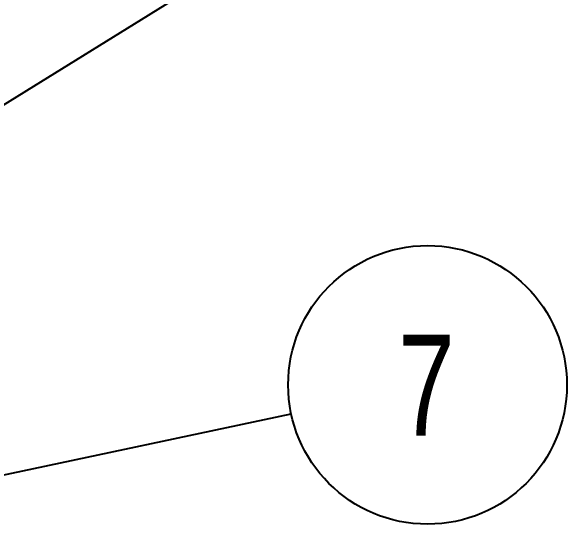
# Model space of a CAD drawing. Header units: millimetres. Extents: x 15 to 1268, y -316 to 292.
# Drawn here: x 972.34 to 986.86, y 247.43 to 261.25 of the extents above; entities that cross this region are included whole.
import ezdxf

# ---------------------------------------------------------------- set-up
doc = ezdxf.new("R2010")
doc.units = ezdxf.units.MM
doc.layers.add('FORMAT', color=7, linetype='Continuous')
doc.styles.add('SLDTEXTSTYLE0', font='TXT', dxfattribs={"width": 0.75})
doc.dimstyles.new('SLDDIMSTYLE0', dxfattribs={"dimtxt": 0.18, "dimasz": 1.5875, "dimexe": 0, "dimexo": 0.0625, "dimgap": 0, "dimtad": 0, "dimtih": 1, "dimtoh": 1, "dimdec": 0, "dimrnd": 1e-09, "dimzin": 0, "dimdsep": 46, "dimtxsty": 'Standard', "dimsah": 1, "dimcen": 0.09, "dimadec": 0, "dimazin": 0, "dimtfac": 1.5875, "dimtdec": 0, "dimtofl": 0, "dimtmove": 0, "dimatfit": 3, "dimfxl": 1, "dimfrac": 2, "dimtolj": 1, "dimtzin": 0, "dimarcsym": 0})
doc.dimstyles.new('SLDDIMSTYLE1', dxfattribs={"dimtxt": 0.18, "dimasz": 0.488462, "dimexe": 0, "dimexo": 0.0625, "dimgap": 0, "dimtad": 0, "dimtih": 1, "dimtoh": 1, "dimdec": 0, "dimrnd": 1e-09, "dimzin": 0, "dimdsep": 46, "dimtxsty": 'Standard', "dimblk1": 'DOT', "dimblk2": 'DOT', "dimsah": 1, "dimcen": 0.09, "dimadec": 0, "dimazin": 0, "dimtfac": 0.488462, "dimtdec": 0, "dimtofl": 0, "dimtmove": 0, "dimatfit": 3, "dimldrblk": 'DOT', "dimfxl": 1, "dimfrac": 2, "dimtolj": 1, "dimtzin": 0, "dimarcsym": 0})

# ---------------------------------------------------------------- blocks, each defined once
blk = doc.blocks.new('SW_NOTE_0_54')
at = {"layer": 'FORMAT', "color": 0}
blk.add_circle((3.562, 0.756), 3.641, dxfattribs=at)
at = {"layer": 'FORMAT', "color": 0, "insert": (3.535, 2.071), "char_height": 2.646, "attachment_point": 2, "style": 'SLDTEXTSTYLE0'}
blk.add_mtext('7', dxfattribs=at)
blk = doc.blocks.new('_Dot')
at = {"color": 0, "linetype": 'ByBlock', "lineweight": -2}
blk.add_line((-0.5, 0), (-1, 0), dxfattribs=at)
at = {"color": 0, "linetype": 'ByBlock', "const_width": 0.5}
blk.add_lwpolyline([(-0.25, 0, 1), (0.25, 0, 1)], format="xyb", close=True, dxfattribs=at)

msp = doc.modelspace()

# ---------------------------------------------------------------- block references
at = {"layer": 'FORMAT'}
msp.add_blockref('SW_NOTE_0_54', (979.65869142, 250.72134315), dxfattribs=at)

# ---------------------------------------------------------------- leaders
for points, dimstyle in [([(963.7183979, 253.57355125), (980.12578514, 263.74506962)], 'SLDDIMSTYLE1'), ([(964.12687402, 247.4257613), (979.65869142, 250.72134315)], 'SLDDIMSTYLE0')]:
    msp.add_leader(points, dimstyle=dimstyle, dxfattribs=at)

doc.saveas('drawing.dxf')
